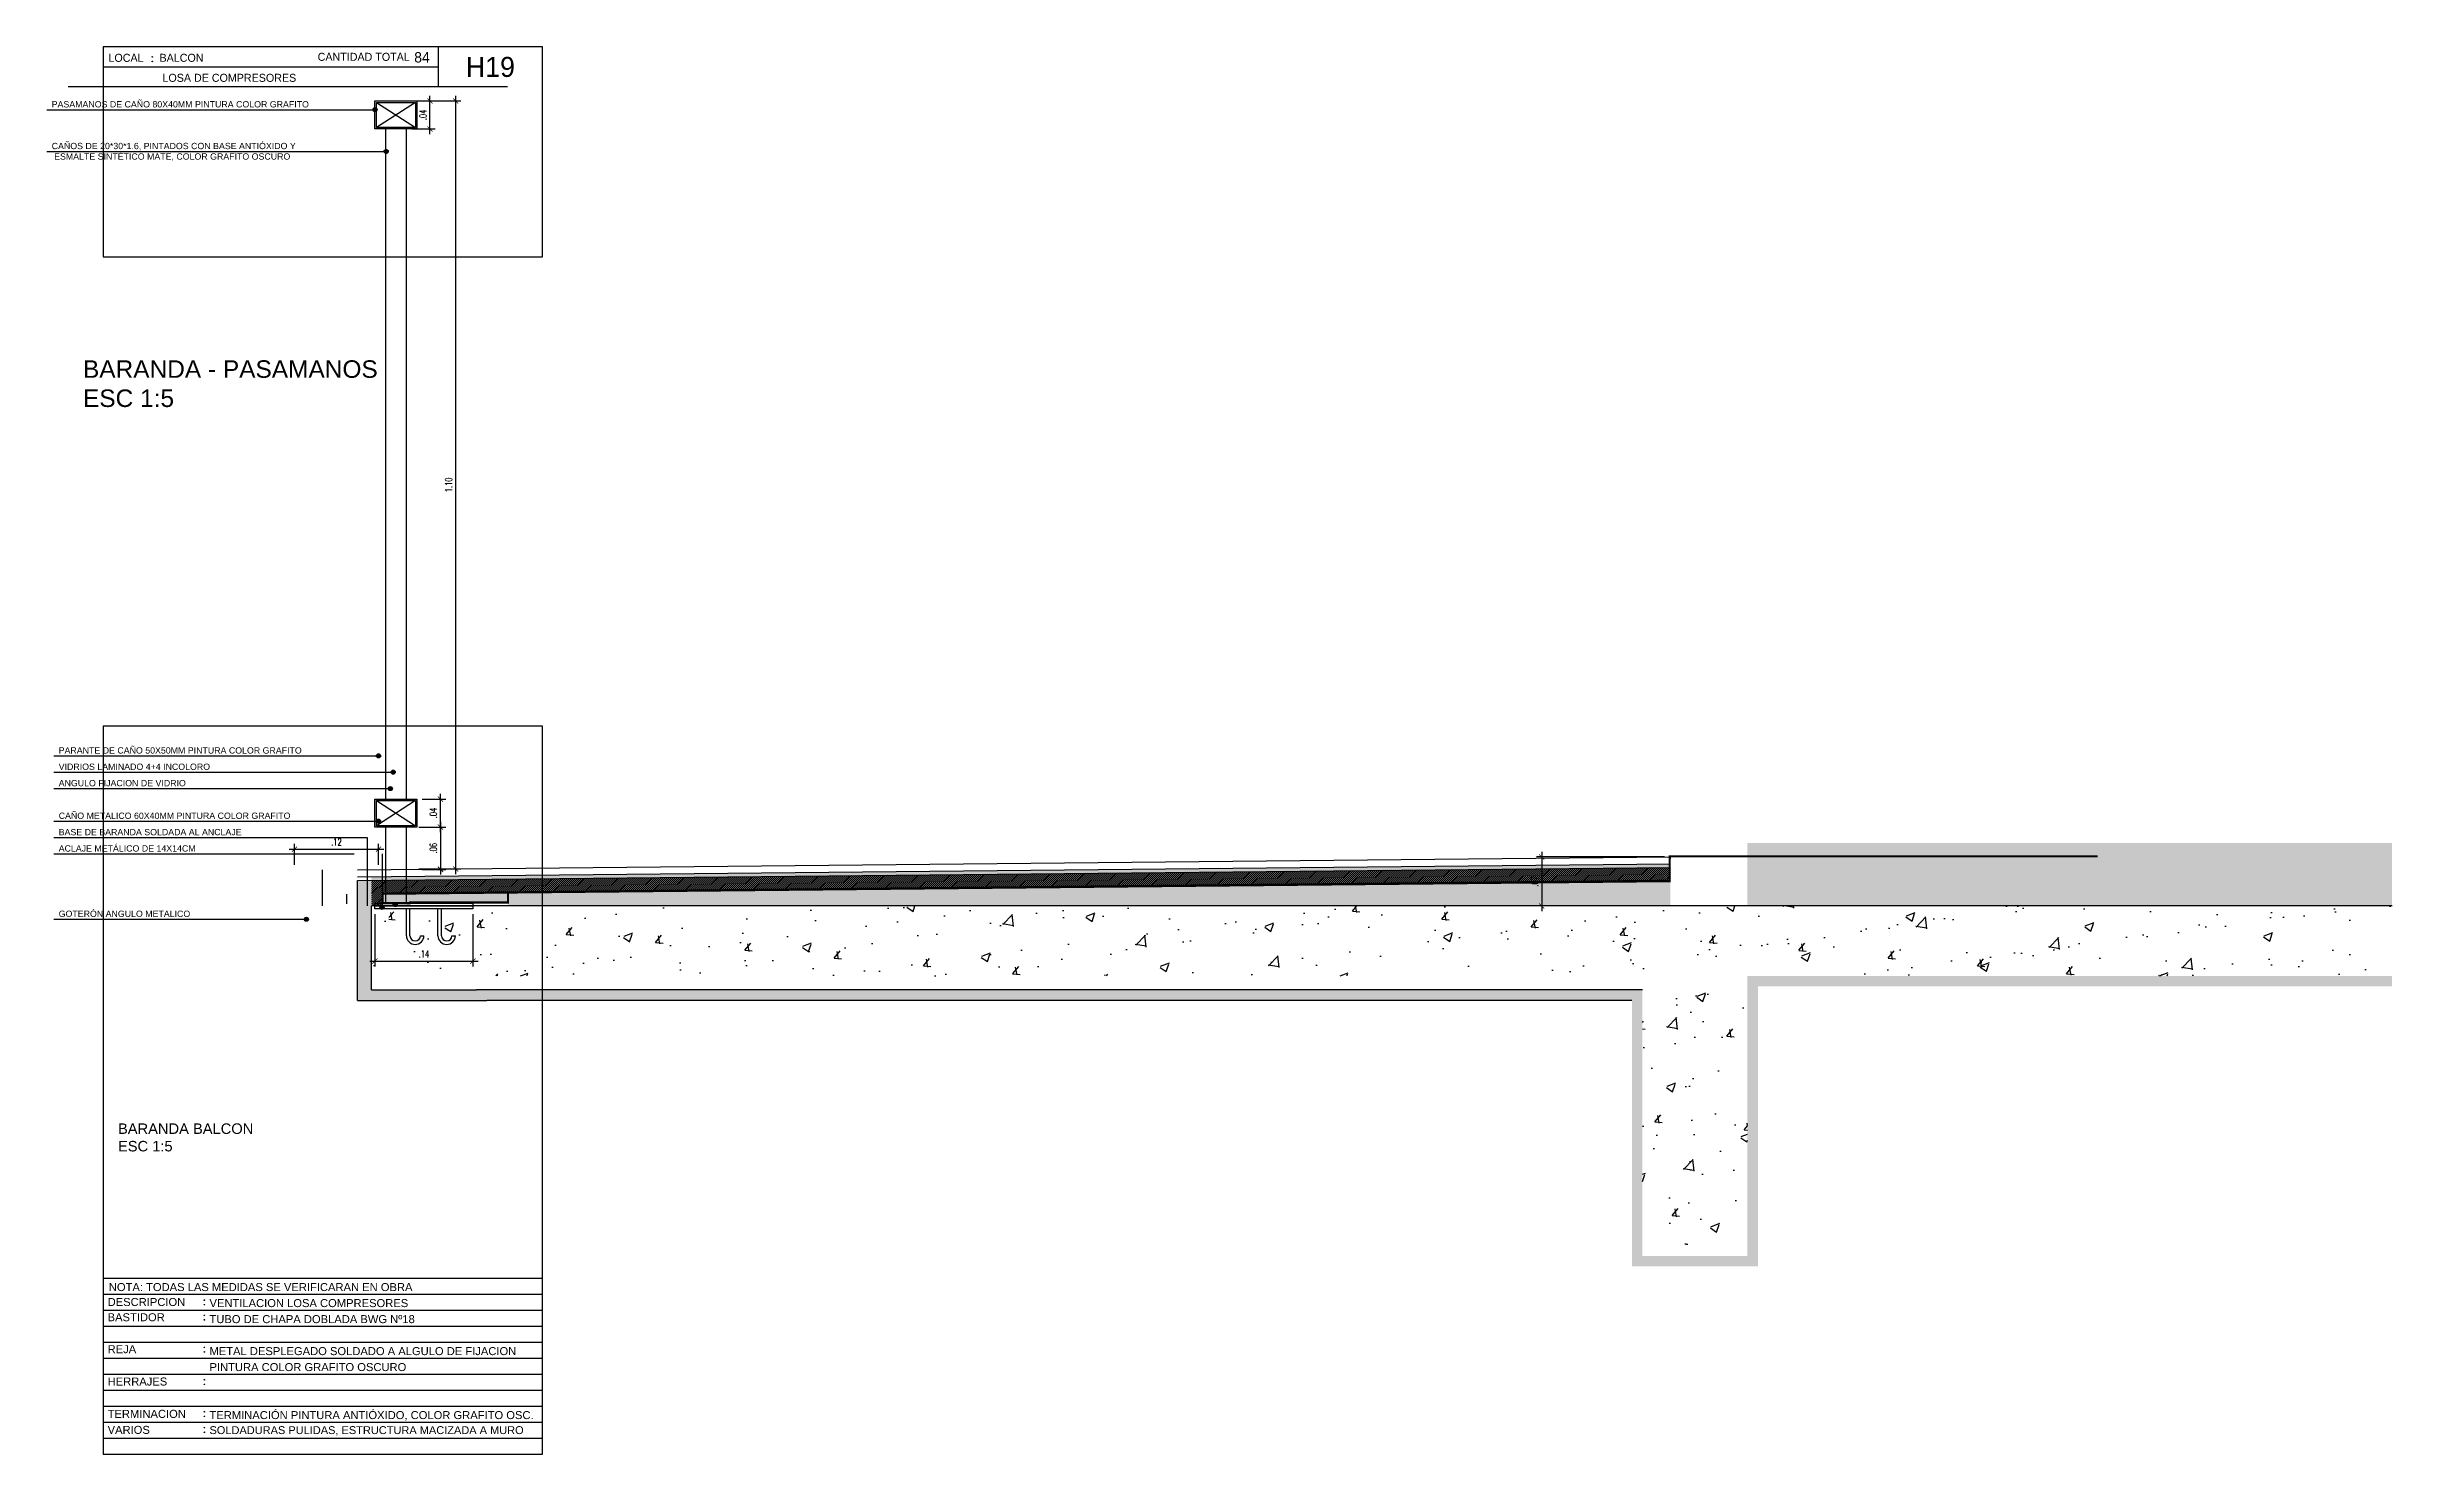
# Model space of a CAD drawing. Extents: x 465 to 637, y -105 to -61.
# Drawn here: x 524.012 to 527.362, y -68.03 to -66.02 of the extents above; entities that cross this region are included whole.
import ezdxf
from ezdxf.enums import TextEntityAlignment as Align

# ---------------------------------------------------------------- set-up
doc = ezdxf.new("R2010")
doc.units = 0
doc.linetypes.add('HIDDEN2', pattern=[0.1875, 0.125, -0.0625])
for name, color, linetype in [('ROT-01', 135, 'Continuous'), ('ROT-02', 136, 'Continuous'), ('ROT-TXT', 2, 'Continuous'), ('TX-10-texto 1', 1, 'Continuous'), ('TX-5-texto 01', 1, 'Continuous')]:
    doc.layers.add(name, color=color, linetype=linetype)
doc.styles.add('CG', font='GOTHIC.TTF')
doc.styles.add('COTAS', font='romans.shx', dxfattribs={"width": 0.7})
doc.styles.add('ROMANS', font='arial.ttf')
doc.dimstyles.new('COTA 5', dxfattribs={"dimscale": 5, "dimtxt": 0.002, "dimasz": 0.0015, "dimexe": 0.0015, "dimexo": 0.0015, "dimgap": 0.001, "dimtad": 1, "dimzin": 4, "dimdsep": 46, "dimtxsty": 'COTAS', "dimblk": 'ARCHTICK', "dimcen": 0.09, "dimdle": 0.0015, "dimclrd": 256, "dimclre": 256, "dimclrt": 3, "dimadec": 0, "dimazin": 0, "dimtfac": 1, "dimtix": 1, "dimtmove": 2, "dimatfit": 3, "dimldrblk": 'ORIGIN', "dimfxl": 1, "dimtolj": 1, "dimtzin": 0, "dimarcsym": 0})

# ---------------------------------------------------------------- blocks, each defined once
blk = doc.blocks.new('A$C123A79A1')
h = blk.add_hatch(color=256)
h.dxf.hatch_style = 1
edge = h.paths.add_edge_path()
edge.add_arc((0.0029, 0.0029), 0.00293, 0, 360)
blk.add_circle((0.0029, 0.0029), 0.00293)
blk = doc.blocks.new('_ArchTick')
at = {"color": 0, "linetype": 'ByBlock', "const_width": 0.15}
blk.add_lwpolyline([(-0.5, -0.5), (0.5, 0.5)], dxfattribs=at)
blk = doc.blocks.new('*D42')
at = {"lineweight": -2, "transparency": 16777216}
for p, q in [((524.548, -67.1342), (524.5816, -67.1342)), ((524.5741, -67.1267), (524.5741, -67.2021)), ((524.548, -67.1946), (524.5816, -67.1946))]:
    blk.add_line(p, q, dxfattribs=at)
at = {"layer": 'Defpoints', "color": 0, "transparency": 16777216}
for p in [(524.5405, -67.1342), (524.5405, -67.1946), (524.5741, -67.1946)]:
    blk.add_point(p, dxfattribs=at)
at = {"lineweight": -2, "transparency": 16777216, "xscale": 0.0075, "yscale": 0.0075, "zscale": 0.0075}
for p, rotation in [((524.5741, -67.1342), 90), ((524.5741, -67.1946), 270)]:
    blk.add_blockref('_ArchTick', p, dxfattribs=dict(at, rotation=rotation))
at = {"color": 3, "transparency": 16777216, "insert": (524.5641, -67.1644), "char_height": 0.01, "attachment_point": 5, "rotation": 90, "style": 'COTAS'}
blk.add_mtext('\\A1;.06', dxfattribs=at)
blk = doc.blocks.new('_Origin')
at = {"color": 0, "linetype": 'ByBlock', "lineweight": -2}
blk.add_line((0, 0), (-1, 0), dxfattribs=at)
blk.add_circle((0, 0), 0.5, dxfattribs=at)
blk = doc.blocks.new('*D43')
at = {"lineweight": -2, "transparency": 16777216}
for p, q in [((524.548, -67.0942), (524.5816, -67.0942)), ((524.5741, -67.1417), (524.5741, -67.0867)), ((524.543, -67.1342), (524.5816, -67.1342))]:
    blk.add_line(p, q, dxfattribs=at)
at = {"layer": 'Defpoints', "color": 0, "transparency": 16777216}
for p in [(524.5405, -67.0942), (524.5741, -67.0942), (524.5355, -67.1342)]:
    blk.add_point(p, dxfattribs=at)
at = {"lineweight": -2, "transparency": 16777216, "xscale": 0.0075, "yscale": 0.0075, "zscale": 0.0075}
for p, rotation in [((524.5741, -67.0942), 90), ((524.5741, -67.1342), 270)]:
    blk.add_blockref('_ArchTick', p, dxfattribs=dict(at, rotation=rotation))
at = {"color": 3, "transparency": 16777216, "insert": (524.5641, -67.1142), "char_height": 0.01, "attachment_point": 5, "rotation": 90, "style": 'COTAS'}
blk.add_mtext('\\A1;.04', dxfattribs=at)
blk = doc.blocks.new('*D44')
at = {"lineweight": -2, "transparency": 16777216}
for p, q in [((524.548, -66.0969), (524.5666, -66.0969)), ((524.5591, -66.1444), (524.5591, -66.0894)), ((524.533, -66.1369), (524.5666, -66.1369))]:
    blk.add_line(p, q, dxfattribs=at)
at = {"layer": 'Defpoints', "color": 0, "transparency": 16777216}
for p in [(524.5405, -66.0969), (524.5591, -66.0969), (524.5255, -66.1369)]:
    blk.add_point(p, dxfattribs=at)
at = {"lineweight": -2, "transparency": 16777216, "xscale": 0.0075, "yscale": 0.0075, "zscale": 0.0075}
for p, rotation in [((524.5591, -66.0969), 90), ((524.5591, -66.1369), 270)]:
    blk.add_blockref('_ArchTick', p, dxfattribs=dict(at, rotation=rotation))
at = {"color": 3, "transparency": 16777216, "insert": (524.5491, -66.1169), "char_height": 0.01, "attachment_point": 5, "rotation": 90, "style": 'COTAS'}
blk.add_mtext('\\A1;.04', dxfattribs=at)
blk = doc.blocks.new('*D45')
at = {"lineweight": -2, "transparency": 16777216}
for p, q in [((524.5368, -66.0969), (524.6033, -66.0969)), ((524.5958, -67.2015), (524.5958, -66.0894)), ((524.543, -67.194), (524.6033, -67.194))]:
    blk.add_line(p, q, dxfattribs=at)
at = {"layer": 'Defpoints', "color": 0, "transparency": 16777216}
for p in [(524.5293, -66.0969), (524.5958, -66.0969), (524.5355, -67.194)]:
    blk.add_point(p, dxfattribs=at)
at = {"lineweight": -2, "transparency": 16777216, "xscale": 0.0075, "yscale": 0.0075, "zscale": 0.0075}
for p, rotation in [((524.5958, -66.0969), 90), ((524.5958, -67.194), 270)]:
    blk.add_blockref('_ArchTick', p, dxfattribs=dict(at, rotation=rotation))
at = {"color": 3, "transparency": 16777216, "insert": (524.5858, -66.6454), "char_height": 0.01, "attachment_point": 5, "rotation": 90, "style": 'COTAS'}
blk.add_mtext('\\A1;1.10', dxfattribs=at)
blk = doc.blocks.new('*D46')
at = {"lineweight": -2, "transparency": 16777216}
for p, q in [((524.358, -67.1657), (524.493, -67.1657)), ((524.3655, -67.188), (524.3655, -67.1582)), ((524.4855, -67.188), (524.4855, -67.1582))]:
    blk.add_line(p, q, dxfattribs=at)
at = {"layer": 'Defpoints', "color": 0, "transparency": 16777216}
for p in [(524.4855, -67.1657), (524.3655, -67.1955), (524.4855, -67.1955)]:
    blk.add_point(p, dxfattribs=at)
at = {"lineweight": -2, "transparency": 16777216, "xscale": 0.0075, "yscale": 0.0075, "zscale": 0.0075, "rotation": 180}
blk.add_blockref('_ArchTick', (524.3655, -67.1657), dxfattribs=at)
at = {"lineweight": -2, "transparency": 16777216, "xscale": 0.0075, "yscale": 0.0075, "zscale": 0.0075}
blk.add_blockref('_ArchTick', (524.4855, -67.1657), dxfattribs=at)
at = {"color": 3, "transparency": 16777216, "insert": (524.4255, -67.1557), "char_height": 0.01, "attachment_point": 5, "style": 'COTAS'}
blk.add_mtext('\\A1;.12', dxfattribs=at)
blk = doc.blocks.new('*D47')
at = {"lineweight": -2, "transparency": 16777216}
for p, q in [((524.4805, -67.2584), (524.4805, -67.3332)), ((524.6205, -67.2584), (524.6205, -67.3332)), ((524.473, -67.3257), (524.628, -67.3257))]:
    blk.add_line(p, q, dxfattribs=at)
at = {"layer": 'Defpoints', "color": 0, "transparency": 16777216}
for p in [(524.4805, -67.2509), (524.6205, -67.2509), (524.6205, -67.3257)]:
    blk.add_point(p, dxfattribs=at)
at = {"lineweight": -2, "transparency": 16777216, "xscale": 0.0075, "yscale": 0.0075, "zscale": 0.0075, "rotation": 180}
blk.add_blockref('_ArchTick', (524.4805, -67.3257), dxfattribs=at)
at = {"lineweight": -2, "transparency": 16777216, "xscale": 0.0075, "yscale": 0.0075, "zscale": 0.0075}
blk.add_blockref('_ArchTick', (524.6205, -67.3257), dxfattribs=at)
at = {"color": 3, "transparency": 16777216, "insert": (524.5505, -67.3157), "char_height": 0.01, "attachment_point": 5, "style": 'COTAS'}
blk.add_mtext('\\A1;.14', dxfattribs=at)
blk = doc.blocks.new('*D48')
at = {"lineweight": -2, "transparency": 16777216}
for p, q in [((526.1472, -67.1694), (526.1472, -67.2544)), ((526.3227, -67.1769), (526.1397, -67.1769)), ((526.3227, -67.2469), (526.1397, -67.2469))]:
    blk.add_line(p, q, dxfattribs=at)
at = {"layer": 'Defpoints', "color": 0, "transparency": 16777216}
for p in [(526.3302, -67.1769), (526.1472, -67.2469), (526.3302, -67.2469)]:
    blk.add_point(p, dxfattribs=at)
at = {"lineweight": -2, "transparency": 16777216, "xscale": 0.0075, "yscale": 0.0075, "zscale": 0.0075}
for p, rotation in [((526.1472, -67.1769), 90), ((526.1472, -67.2469), 270)]:
    blk.add_blockref('_ArchTick', p, dxfattribs=dict(at, rotation=rotation))
at = {"color": 3, "transparency": 16777216, "insert": (526.1372, -67.2119), "char_height": 0.01, "attachment_point": 5, "rotation": 90, "style": 'COTAS'}
blk.add_mtext('\\A1;.07', dxfattribs=at)

msp = doc.modelspace()

# ---------------------------------------------------------------- hatches: boundary and pattern name
h = msp.add_hatch()
h.set_pattern_fill('HONEY', color=252, scale=0.0005, angle=45)
h.set_pattern_definition([(45, (-1901.3890934, -1148.6048606), (0.0007116567853, 0.0026559392601), [0.0015875, -0.003175]), (165, (-1901.3890934, -1148.6048606), (-0.0026559392628, -0.0007116567752), [0.0015875, -0.003175]), (105, (-1901.3890934, -1148.6048606), (-0.0019442824775, 0.0019442824849), [-0.003175, 0.0015875])])
h.paths.add_polyline_path([(524.5755, -67.2045), (524.4755, -67.2055), (524.4755, -67.2105), (524.5755, -67.2095)])
h.paths.add_polyline_path([(524.6255, -67.204), (524.5755, -67.2045), (524.5755, -67.2095), (524.6255, -67.209)])
h.paths.add_polyline_path([(526.3312, -67.1919), (526.3312, -67.1869), (524.6255, -67.204), (524.6255, -67.209)])
h.paths.add_polyline_path([(526.4412, -67.1619), (527.362, -67.1619), (527.362, -67.1569), (526.4412, -67.1569)])
h = msp.add_hatch()
h.set_pattern_fill('JIS_STN_2.5', color=1, scale=0.003, angle=180)
h.set_pattern_definition([(225, (-1901.3890934, -1148.6048606), (0.005303300859, -0.005303300859), []), (225, (-1901.3943884, -1148.6048606), (0.005303300859, -0.005303300859), [0.0036, -0.0015])])
h.paths.add_polyline_path([(524.5755, -67.2295), (524.4905, -67.2303), (524.4905, -67.2439), (524.4969, -67.2439, -0.414215), (524.4968, -67.2437), (524.4968, -67.2432, -0.414216), (524.4969, -67.243), (524.5011, -67.243, -0.414211), (524.5013, -67.2432), (524.5013, -67.2439), (524.5255, -67.2439), (524.5255, -67.2469), (524.5305, -67.2469), (524.5305, -67.2429), (524.5755, -67.2429)])
h.paths.add_polyline_path([(524.6255, -67.229), (524.5755, -67.2295), (524.5755, -67.2429), (524.6255, -67.2429)])
h.paths.add_polyline_path([(526.3312, -67.2119), (524.6255, -67.229), (524.6255, -67.2429), (524.6705, -67.2429), (524.6705, -67.2469), (526.3312, -67.2469)])
h.paths.add_polyline_path([(527.362, -67.1619), (526.4412, -67.1619), (526.4412, -67.2469), (527.362, -67.2469)])
h = msp.add_hatch()
h.set_pattern_fill('_USER', color=1, scale=0.002, angle=45, pattern_type=0)
h.set_pattern_definition([(45, (-1901.3890934, -1148.6048606), (-0.0014142135624, 0.0014142135624), [])])
h.paths.add_polyline_path([(524.5755, -67.2095), (524.4755, -67.2105), (524.4755, -67.2469), (524.4905, -67.2469), (524.4905, -67.2303), (524.5755, -67.2295)])
h.paths.add_polyline_path([(524.6255, -67.209), (524.5755, -67.2095), (524.5755, -67.2295), (524.6255, -67.229)])
h.paths.add_polyline_path([(526.3312, -67.1919), (524.6255, -67.209), (524.6255, -67.229), (526.3312, -67.2119)])
h = msp.add_hatch()
h.set_pattern_fill('GOST_GROUND', color=252, scale=0.0009)
h.set_pattern_definition([(45, (-1901.389093, -1148.604861), (0.01272792206, -8e-19), [0.018]), (45, (-1901.386393, -1148.604861), (0.01272792206, -8e-19), [0.018]), (45, (-1901.383693, -1148.604861), (0.01272792206, -8e-19), [0.018])])
h.paths.add_polyline_path([(524.4755, -67.2105), (524.4555, -67.2107), (524.4555, -67.3819), (524.6405, -67.3819), (526.2762, -67.3819), (526.2762, -67.7619), (526.4562, -67.7619), (526.4562, -67.3619), (527.362, -67.3619), (527.362, -67.3469), (526.4412, -67.3469), (526.4412, -67.7469), (526.2912, -67.7469), (526.2912, -67.3669), (524.6255, -67.3669), (524.4755, -67.3669)])
h = msp.add_hatch()
h.set_pattern_fill('AR-CONC', color=1, scale=0.0007)
h.set_pattern_definition([(50, (-1901.38909, -1148.60486), (0.1275292683, -0.01115736), [0.013335, -0.146685]), (355, (-1901.38909, -1148.60486), (-0.024670395, 0.1337397917), [0.010668, -0.117348409]), (100.4514447, (-1901.37847, -1148.60579), (0.102858873, 0.1225824263), [0.011333006, -0.124663171]), (46.1842, (-1901.3891, -1148.5693), (0.189755329, -0.02942963), [0.0200025, -0.2200275]), (96.635558, (-1901.37328, -1148.57175), (0.166182894, 0.173198287), [0.016999516, -0.186994926]), (351.184151, (-1901.3891, -1148.5693), (0.166182894, 0.173198287), [0.016001977, -0.176021812]), (21, (-1901.37131, -1148.57819), (0.106130074, -0.0715856387), [0.013335, -0.146685]), (326, (-1901.37131, -1148.57819), (0.04326142, 0.128931576), [0.010668, -0.117348]), (71.451445, (-1901.36247, -1148.58416), (0.1493914935, 0.057345938), [0.011333006, -0.1246629563]), (37.5, (-1901.389093, -1148.60486), (0.0021620223, 0.0591885272), [0, -0.1159256, 0, -0.119126, 0, -0.1177925]), (7.5, (-1901.389093, -1148.60486), (0.0467737638, 0.0701264024), [0, -0.0679196, 0, -0.1132586, 0, -0.0448945]), (327.5, (-1901.428743, -1148.60486), (0.0949134166, -0.0040101208), [0, -0.04445, 0, -0.138684, 0, -0.184023]), (317.5, (-1901.44652, -1148.60486), (0.103690427, 0.0177985437), [0, -0.057785, 0, -0.0921004, 0, -0.130683])])
edge = h.paths.add_edge_path()
edge.add_line((524.6255, -67.3469), (526.2912, -67.3469))
edge.add_line((526.2912, -67.3469), (526.2912, -67.7469))
edge.add_line((526.2912, -67.7469), (526.4412, -67.7469))
edge.add_line((526.4412, -67.7469), (526.4412, -67.3469))
edge.add_line((526.4412, -67.3469), (527.362, -67.3469))
edge.add_line((527.362, -67.3469), (527.362, -67.2469))
edge.add_line((527.362, -67.2469), (524.6705, -67.2469))
edge.add_line((524.6705, -67.2469), (524.6705, -67.2509))
edge.add_line((524.6705, -67.2509), (524.6255, -67.2509))
edge.add_line((524.6255, -67.2509), (524.6255, -67.2894))
edge.add_arc((524.633, -67.2894), 0.0075, 180, 360)
edge.add_line((524.6405, -67.2894), (524.6455, -67.2894))
edge.add_arc((524.633, -67.2894), 0.0125, -180, 0, ccw=False)
edge.add_line((524.6205, -67.2894), (524.6205, -67.2509))
edge.add_line((524.6205, -67.2509), (524.5805, -67.2509))
edge.add_line((524.5805, -67.2509), (524.5805, -67.2894))
edge.add_arc((524.588, -67.2894), 0.0075, 180, 360)
edge.add_line((524.5955, -67.2894), (524.6005, -67.2894))
edge.add_arc((524.588, -67.2894), 0.0125, -180, 0, ccw=False)
edge.add_line((524.5755, -67.2894), (524.5755, -67.2509))
edge.add_line((524.5755, -67.2509), (524.5305, -67.2509))
edge.add_line((524.5305, -67.2509), (524.5305, -67.2469))
edge.add_line((524.5305, -67.2469), (524.4999, -67.2473))
edge.add_arc((524.4999, -67.2475), 0.000225, -90, 90, ccw=False)
edge.add_line((524.4999, -67.2477), (524.499, -67.2477))
edge.add_line((524.499, -67.2477), (524.4997, -67.248))
edge.add_arc((524.4999, -67.248), 0.000225, 0, 180, ccw=False)
edge.add_line((524.5001, -67.248), (524.5001, -67.262))
edge.add_line((524.5001, -67.262), (524.5007, -67.262))
edge.add_line((524.5007, -67.262), (524.5004, -67.2626))
edge.add_line((524.5004, -67.2626), (524.5004, -67.2639))
edge.add_line((524.5004, -67.2639), (524.5004, -67.2653))
edge.add_line((524.5004, -67.2653), (524.5004, -67.2666))
edge.add_line((524.5004, -67.2666), (524.5004, -67.268))
edge.add_line((524.5004, -67.268), (524.5004, -67.2701))
edge.add_line((524.5004, -67.2701), (524.5001, -67.2701))
edge.add_line((524.5001, -67.2701), (524.5001, -67.2728))
edge.add_line((524.5001, -67.2728), (524.499, -67.274))
edge.add_line((524.499, -67.274), (524.499, -67.2735))
edge.add_line((524.499, -67.2735), (524.4979, -67.2728))
edge.add_line((524.4979, -67.2728), (524.4979, -67.2697))
edge.add_line((524.4979, -67.2697), (524.4973, -67.2688))
edge.add_line((524.4973, -67.2688), (524.4977, -67.2688))
edge.add_line((524.4977, -67.2688), (524.4977, -67.2674))
edge.add_line((524.4977, -67.2674), (524.4977, -67.2661))
edge.add_line((524.4977, -67.2661), (524.4977, -67.2647))
edge.add_line((524.4977, -67.2647), (524.4977, -67.2634))
edge.add_line((524.4977, -67.2634), (524.4977, -67.262))
edge.add_line((524.4977, -67.262), (524.4979, -67.2587))
edge.add_line((524.4979, -67.2587), (524.4979, -67.2469))
edge.add_line((524.4979, -67.2469), (524.4755, -67.2469))
edge.add_line((524.4755, -67.2469), (524.4759, -67.2798))
edge.add_arc((524.4761, -67.2798), 0.000225, 0, 180, ccw=False)
edge.add_line((524.4763, -67.2798), (524.4763, -67.2807))
edge.add_line((524.4763, -67.2807), (524.4766, -67.2801))
edge.add_arc((524.4766, -67.2798), 0.000225, 90, 270, ccw=False)
edge.add_line((524.4766, -67.2796), (524.4906, -67.2796))
edge.add_line((524.4906, -67.2796), (524.4906, -67.2791))
edge.add_line((524.4906, -67.2791), (524.4912, -67.2794))
edge.add_line((524.4912, -67.2794), (524.4926, -67.2794))
edge.add_line((524.4926, -67.2794), (524.4939, -67.2794))
edge.add_line((524.4939, -67.2794), (524.4953, -67.2794))
edge.add_line((524.4953, -67.2794), (524.4966, -67.2794))
edge.add_line((524.4966, -67.2794), (524.4987, -67.2794))
edge.add_line((524.4987, -67.2794), (524.4987, -67.2796))
edge.add_line((524.4987, -67.2796), (524.5014, -67.2796))
edge.add_line((524.5014, -67.2796), (524.5026, -67.2807))
edge.add_line((524.5026, -67.2807), (524.5021, -67.2807))
edge.add_line((524.5021, -67.2807), (524.5014, -67.2819))
edge.add_line((524.5014, -67.2819), (524.4983, -67.2819))
edge.add_line((524.4983, -67.2819), (524.4974, -67.2824))
edge.add_line((524.4974, -67.2824), (524.4974, -67.2821))
edge.add_line((524.4974, -67.2821), (524.496, -67.2821))
edge.add_line((524.496, -67.2821), (524.4947, -67.2821))
edge.add_line((524.4947, -67.2821), (524.4933, -67.2821))
edge.add_line((524.4933, -67.2821), (524.492, -67.2821))
edge.add_line((524.492, -67.2821), (524.4906, -67.2821))
edge.add_line((524.4906, -67.2821), (524.4873, -67.2819))
edge.add_line((524.4873, -67.2819), (524.4755, -67.2819))
edge.add_line((524.4755, -67.2819), (524.4755, -67.3469))
edge.add_line((524.4755, -67.3469), (524.6255, -67.3469))

# ---------------------------------------------------------------- linework, layer by layer
at = {"color": 1}
for p, q in [((524.4825, -66.0989), (524.5385, -66.1349)), ((524.5385, -66.0989), (524.4825, -66.1349)), ((524.4825, -67.0962), (524.5385, -67.1322)), ((524.5385, -67.0962), (524.4825, -67.1322)), ((524.4555, -67.3819), (524.4555, -67.2107)), ((524.4555, -67.3819), (524.6405, -67.3819)), ((524.6405, -67.3819), (524.6405, -67.3819)), ((526.2762, -67.3819), (524.6405, -67.3819))]:
    msp.add_line(p, q, dxfattribs=at)
for p, q in [((524.0118, -66.1094), (524.4805, -66.1094)), ((524.0118, -66.169), (524.4965, -66.169)), ((524.0218, -67.0325), (524.4855, -67.0325)), ((524.0218, -67.0558), (524.5065, -67.0558)), ((524.0218, -67.0791), (524.5025, -67.0791)), ((524.0218, -67.1258), (524.4855, -67.1258)), ((524.0218, -67.1491), (524.4695, -67.1491)), ((524.4695, -67.1491), (524.4695, -67.2469)), ((524.0218, -67.1725), (524.4506, -67.1725)), ((524.4906, -67.1725), (524.4906, -67.2509)), ((524.0218, -67.2658), (524.3855, -67.2658))]:
    msp.add_line(p, q)
at = {"color": 3}
for p, q in [((524.4055, -67.2469), (524.4055, -67.1955)), ((524.4555, -67.1955), (526.3312, -67.1769))]:
    msp.add_line(p, q, dxfattribs=at)
at = {"color": 2}
for p, q in [((524.4555, -67.2055), (526.3312, -67.1869)), ((524.4555, -67.2105), (526.3312, -67.1919)), ((524.4405, -67.2439), (524.4405, -67.2303)), ((524.4905, -67.2303), (526.3312, -67.2119)), ((524.5255, -67.2894), (524.5255, -67.2509)), ((524.5305, -67.2894), (524.5305, -67.2509)), ((524.5705, -67.2894), (524.5705, -67.2509)), ((524.5755, -67.2894), (524.5755, -67.2509)), ((524.5455, -67.2894), (524.5505, -67.2894)), ((524.5905, -67.2894), (524.5955, -67.2894))]:
    msp.add_line(p, q, dxfattribs=at)
at = {"color": 4}
for p, q in [((524.4755, -67.3669), (524.4755, -67.2469)), ((527.362, -67.2469), (524.4755, -67.2469)), ((524.4755, -67.3669), (524.6255, -67.3669)), ((524.5755, -67.3669), (524.5755, -67.3669)), ((526.2912, -67.3669), (524.6255, -67.3669))]:
    msp.add_line(p, q, dxfattribs=at)
at = {"color": 3}
for points in [[(524.4805, -66.0969), (524.5405, -66.0969), (524.5405, -66.1369), (524.4805, -66.1369)], [(524.4825, -66.0989), (524.5385, -66.0989), (524.5385, -66.1349), (524.4825, -66.1349)], [(524.4805, -67.0942), (524.5405, -67.0942), (524.5405, -67.1342), (524.4805, -67.1342)], [(524.4825, -67.0962), (524.5385, -67.0962), (524.5385, -67.1322), (524.4825, -67.1322)]]:
    msp.add_lwpolyline(points, close=True, dxfattribs=at)
at = {"color": 1}
for points in [[(524.4955, -67.0942), (524.5255, -67.0942), (524.5255, -66.1369), (524.4955, -66.1369), (524.4955, -67.0942)], [(524.4955, -67.2429), (524.5255, -67.2429), (524.5255, -67.1342), (524.4955, -67.1342), (524.4955, -67.2429)]]:
    msp.add_lwpolyline(points, dxfattribs=at)
at = {"color": 12, "linetype": 'HIDDEN2', "ltscale": 0.1, "true_color": 0xe30602, "const_width": 0.003, "flags": 128}
msp.add_lwpolyline([(526.9412, -67.1761), (526.3302, -67.1759), (526.3301, -67.2109), (524.4915, -67.2293), (524.4915, -67.2429), (524.5305, -67.2429), (524.5305, -67.2419), (524.6705, -67.2419), (524.6704, -67.2275)], dxfattribs=at)
at = {"color": 2}
for points in [[(524.4805, -67.2429), (524.6205, -67.2429), (524.6205, -67.2469), (524.4805, -67.2469)], [(524.4805, -67.2469), (524.6205, -67.2469), (524.6205, -67.2509), (524.4805, -67.2509)]]:
    msp.add_lwpolyline(points, close=True, dxfattribs=at)
for centre, radius in [((524.538, -67.2894), 0.0125), ((524.538, -67.2894), 0.0075), ((524.583, -67.2894), 0.0125), ((524.583, -67.2894), 0.0075)]:
    msp.add_arc(centre, radius, 180, 0, dxfattribs=at)
at = {"layer": 'ROT-01'}
for points in [[(524.72, -66.0196), (524.0922, -66.0196), (524.0922, -66.3193), (524.72, -66.3193)], [(524.72, -66.9902), (524.0922, -66.9902), (524.0922, -68.03), (524.72, -68.03)]]:
    msp.add_lwpolyline(points, close=True, dxfattribs=at)
at = {"layer": 'ROT-02'}
for p, q in [((524.5707, -66.0196), (524.5707, -66.0768)), ((524.0922, -66.0482), (524.5707, -66.0482)), ((524.67, -66.0768), (524.0422, -66.0768)), ((524.0922, -67.7786), (524.72, -67.7786)), ((524.0922, -67.8014), (524.72, -67.8014)), ((524.0922, -67.8243), (524.72, -67.8243)), ((524.0922, -67.8243), (524.72, -67.8243)), ((524.0922, -67.8472), (524.72, -67.8472)), ((524.0922, -67.87), (524.72, -67.87)), ((524.0922, -67.8929), (524.72, -67.8929)), ((524.0922, -67.8929), (524.72, -67.8929)), ((524.0922, -67.9157), (524.72, -67.9157)), ((524.0922, -67.9157), (524.72, -67.9157)), ((524.0922, -67.9386), (524.72, -67.9386)), ((524.0922, -67.9386), (524.72, -67.9386)), ((524.0922, -67.9386), (524.72, -67.9386)), ((524.0922, -67.9614), (524.72, -67.9614)), ((524.0922, -67.9614), (524.72, -67.9614)), ((524.0922, -67.9843), (524.72, -67.9843)), ((524.0922, -67.9843), (524.72, -67.9843)), ((524.0922, -68.0072), (524.72, -68.0072))]:
    msp.add_line(p, q, dxfattribs=at)
for centre in [(524.1624, -66.0339), (524.1624, -66.0404)]:
    msp.add_circle(centre, 0.000383, dxfattribs=at)
at = {"layer": 'ROT-TXT'}
for centre in [(524.2369, -67.8101), (524.2369, -67.8166), (524.2369, -67.8317), (524.2369, -67.8382), (524.2369, -67.8775), (524.2369, -67.884), (524.2369, -67.9238), (524.2369, -67.9303), (524.2369, -67.9695), (524.2369, -67.976), (524.2369, -67.9923), (524.2369, -67.9988)]:
    msp.add_circle(centre, 0.000383, dxfattribs=at)

# ---------------------------------------------------------------- block references
for p in [(524.4776, -66.1123), (524.4936, -66.1719), (524.4826, -67.0354), (524.5036, -67.0587), (524.4996, -67.0821), (524.4826, -67.1287), (524.3796, -67.2688), (524.4877, -67.2518), (524.5066, -67.2478)]:
    msp.add_blockref('A$C123A79A1', p)

# ---------------------------------------------------------------- texts
at = {"layer": 'ROT-01', "style": 'CG'}
msp.add_attdef('H19', text='', height=0.0286, dxfattribs=at).set_placement((524.6454, -66.0482), align=Align.MIDDLE)
at = {"layer": 'ROT-02', "style": 'CG'}
for s, height, p in [('LOCAL', 0.01143, (524.0998, -66.0352)), ('CANTIDAD TOTAL', 0.011429, (524.3986, -66.0338))]:
    msp.add_text(s, height=height, dxfattribs=at).set_placement(p, align=Align.MIDDLE_LEFT)
for s, height, p in [('BALCON', 0.01143, (524.1727, -66.0409)), (' LOSA DE COMPRESORES ', 0.011429, (524.1727, -66.0695))]:
    msp.add_text(s, height=height, dxfattribs=at).set_placement(p)
msp.add_attdef('84', text='', height=0.0149, dxfattribs=at).set_placement((524.5366, -66.0345), align=Align.MIDDLE_LEFT)
at = {"layer": 'ROT-TXT', "style": 'ROMANS'}
for s, height, p in [('DESCRIPCION', 0.011429, (524.0986, -67.8127)), ('BASTIDOR', 0.01143, (524.0986, -67.8345)), ('REJA', 0.01143, (524.0986, -67.8801)), ('HERRAJES', 0.01143, (524.0986, -67.9263)), ('TERMINACION', 0.011429, (524.0986, -67.9725)), ('VARIOS', 0.01143, (524.0986, -67.9954))]:
    msp.add_text(s, height=height, dxfattribs=at).set_placement(p, align=Align.MIDDLE_LEFT)
for s, height, p in [('NOTA: TODAS LAS MEDIDAS SE VERIFICARAN EN OBRA', 0.011429, (524.1003, -67.7971)), ('VENTILACION LOSA COMPRESORES', 0.011429, (524.2441, -67.82)), ('TUBO DE CHAPA DOBLADA BWG Nº18 ', 0.011429, (524.2441, -67.8429)), ('METAL DESPLEGADO SOLDADO A ALGULO DE FIJACION', 0.011429, (524.2441, -67.8886)), ('PINTURA COLOR GRAFITO OSCURO', 0.011429, (524.2441, -67.9114)), ('TERMINACIÓN PINTURA ANTIÓXIDO, COLOR GRAFITO OSC.', 0.011429, (524.2441, -67.98)), ('SOLDADURAS PULIDAS, ESTRUCTURA MACIZADA A MURO', 0.01125, (524.2441, -68.0014))]:
    msp.add_text(s, height=height, dxfattribs=at).set_placement(p)
at = {"layer": 'TX-10-texto 1', "width": 4.502113, "attachment_point": 7, "style": 'ROMANS'}
for s, insert, char_height in [('{\\fArial|b0|i0|c0|p34;BARANDA - PASAMANOS\\PESC 1:5}', (524.0634, -66.5344), 0.025), ('BARANDA BALCON \\PESC 1:5', (524.1134, -67.5978), 0.015)]:
    msp.add_mtext(s, dxfattribs=dict(at, insert=insert, char_height=char_height))
at = {"layer": 'TX-5-texto 01', "char_height": 0.009, "width": 1.620761, "attachment_point": 1, "style": 'ROMANS'}
for s, insert in [('{\\fArial|b0|i0|c0|p34;PASAMANOS DE CAÑO 80X40MM PINTURA COLOR GRAFITO}', (524.0187, -66.0971)), ('CAÑOS DE 20*30*1.6, PINTADOS CON BASE ANTIÓXIDO Y\\P ESMALTE SINTÉTICO MATE, COLOR GRAFITO OSCURO', (524.0187, -66.1567)), ('{\\fArial|b0|i0|c0|p34;PARANTE DE CAÑO 50X50MM PINTURA COLOR GRAFITO}', (524.0287, -67.0202)), ('{\\fArial|b0|i0|c0|p34;VIDRIOS LAMINADO 4+4 INCOLORO}', (524.0287, -67.0435)), ('{\\fArial|b0|i0|c0|p34;ANGULO FIJACION DE VIDRIO}', (524.0287, -67.0669)), ('CAÑO METALICO 60X40MM PINTURA COLOR GRAFITO', (524.0287, -67.1135)), ('{\\fArial|b0|i0|c0|p34;BASE DE BARANDA SOLDADA AL ANCLAJE}', (524.0287, -67.1369)), ('{\\fArial|b0|i0|c0|p34;ACLAJE METÁLICO DE 14X14CM}', (524.0287, -67.1602)), ('{\\fArial|b0|i0|c0|p34;GOTERÓN ANGULO METALICO}', (524.0287, -67.2536))]:
    msp.add_mtext(s, dxfattribs=dict(at, insert=insert))

# ---------------------------------------------------------------- dimensions: what is measured, and where the dimension line sits
for base, p1, p2, picture, middle in [((524.5591, -66.0969), (524.5255, -66.1369), (524.5405, -66.0969), '*D44', (524.5491, -66.1169)), ((524.5958, -66.0969), (524.5355, -67.194), (524.5293, -66.0969), '*D45', (524.5858, -66.6454)), ((524.5741, -67.0942), (524.5355, -67.1342), (524.5405, -67.0942), '*D43', (524.5641, -67.1142)), ((524.5741, -67.1946), (524.5405, -67.1342), (524.5405, -67.1946), '*D42', (524.5641, -67.1644)), ((526.1472, -67.2469), (526.3302, -67.1769), (526.3302, -67.2469), '*D48', (526.1372, -67.2119))]:
    dim = msp.add_linear_dim(base=base, p1=p1, p2=p2, angle=90, dimstyle='COTA 5')
    dim.commit()
    dim.dimension.update_dxf_attribs({"geometry": picture, "text_midpoint": middle})
for base, p1, p2, picture, middle in [((524.4855, -67.1657), (524.3655, -67.1955), (524.4855, -67.1955), '*D46', (524.4255, -67.1557)), ((524.6205, -67.3257), (524.4805, -67.2509), (524.6205, -67.2509), '*D47', (524.5505, -67.3157))]:
    dim = msp.add_linear_dim(base=base, p1=p1, p2=p2, dimstyle='COTA 5')
    dim.commit()
    dim.dimension.update_dxf_attribs({"geometry": picture, "text_midpoint": middle})

doc.saveas('drawing.dxf')
